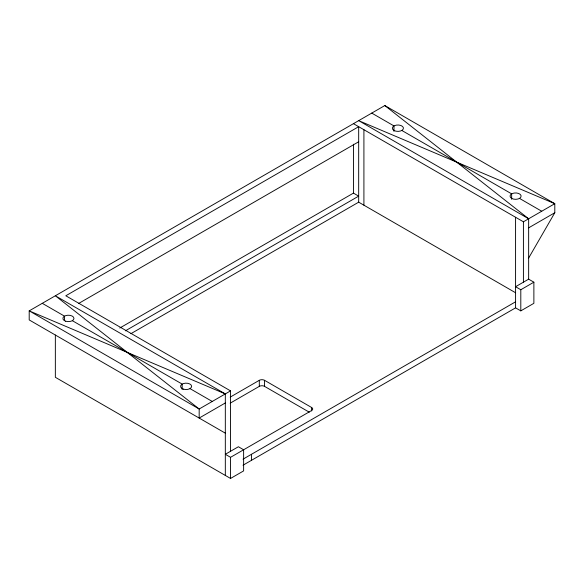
<?xml version="1.0" encoding="UTF-8"?>
<svg xmlns="http://www.w3.org/2000/svg" width="584" height="584" viewBox="0 0 584 584"><rect width="100%" height="100%" fill="white"/><g stroke="black" fill="none" stroke-linecap="round" stroke-linejoin="round"><path stroke-width="0.88" d="M528.651 258.033L554.8 212.737L554.8 203.685L384.827 105.551L29.2 310.87L29.2 319.93L225.322 433.16M78.439 303.578L358.678 141.781M119.786 328.018L353.451 193.114L358.678 196.136L125.385 330.829M130.904 333.676L358.678 202.173L515.577 292.752M230.549 451.271L230.549 390.886L199.173 409.004L29.2 310.87L225.322 393.908L225.322 475.434M353.451 123.669L523.417 221.796L554.8 203.685L358.678 120.647L528.651 218.781L528.651 279.167L515.577 286.715L520.804 289.737L533.878 282.189L533.878 303.322L520.804 310.87L515.577 307.856L243.01 465.214M230.184 397.135L259.311 380.315A3.701 2.132 0 0 1 264.545 380.315L311.615 407.493L311.615 410.946M225.322 402.96L199.173 418.064L199.173 409.004L55.349 295.774L225.322 393.908M528.651 227.84L554.8 212.737M230.184 403.179L259.311 386.36A3.701 2.132 0 0 1 264.545 386.36L309.257 412.173M55.349 335.026L55.349 377.3L230.549 478.449L243.623 470.901L243.623 449.768L238.396 446.745L225.322 454.294L230.549 457.316L311.615 410.516A3.701 2.132 0 0 0 311.615 407.493M243.01 459.177L515.577 301.811M371.752 113.099L393.981 125.932L393.981 131.363M401.829 130.458L511.657 193.866L511.657 199.305M519.497 198.399L541.726 211.233M528.651 279.167L533.878 282.189M230.549 390.886L65.809 295.774L358.678 126.684L358.678 202.173M42.274 303.322L64.503 316.156L64.503 320.682M72.343 320.682L182.172 384.089L182.172 389.528M190.019 388.623L212.248 401.456M384.827 105.551L528.651 218.781M523.417 221.796L523.417 282.189M520.804 289.737L520.804 310.87M515.577 217.27L515.577 307.856M363.912 129.706L363.912 205.188M353.451 144.197L353.451 193.114M264.545 380.315L264.545 386.36M259.311 380.315L259.311 386.36M251.47 454.294L251.47 460.331M230.549 457.316L230.549 478.449M183.325 389.126A5.548 3.205 0 0 0 191.64 386.36A5.548 3.205 0 0 0 183.325 383.586A5.548 3.205 0 0 0 183.325 389.126M65.649 321.193A5.548 3.205 0 0 0 73.971 318.419A5.548 3.205 0 0 0 65.649 315.645A5.548 3.205 0 0 0 65.649 321.193M393.981 130.458A5.548 3.205 0 0 0 403.259 129.028A5.548 3.205 0 0 0 396.47 125.1A5.548 3.205 0 0 0 393.981 130.458M511.657 198.399A5.548 3.205 0 0 0 520.935 196.961A5.548 3.205 0 0 0 514.139 193.041A5.548 3.205 0 0 0 511.657 198.399"/></g></svg>
